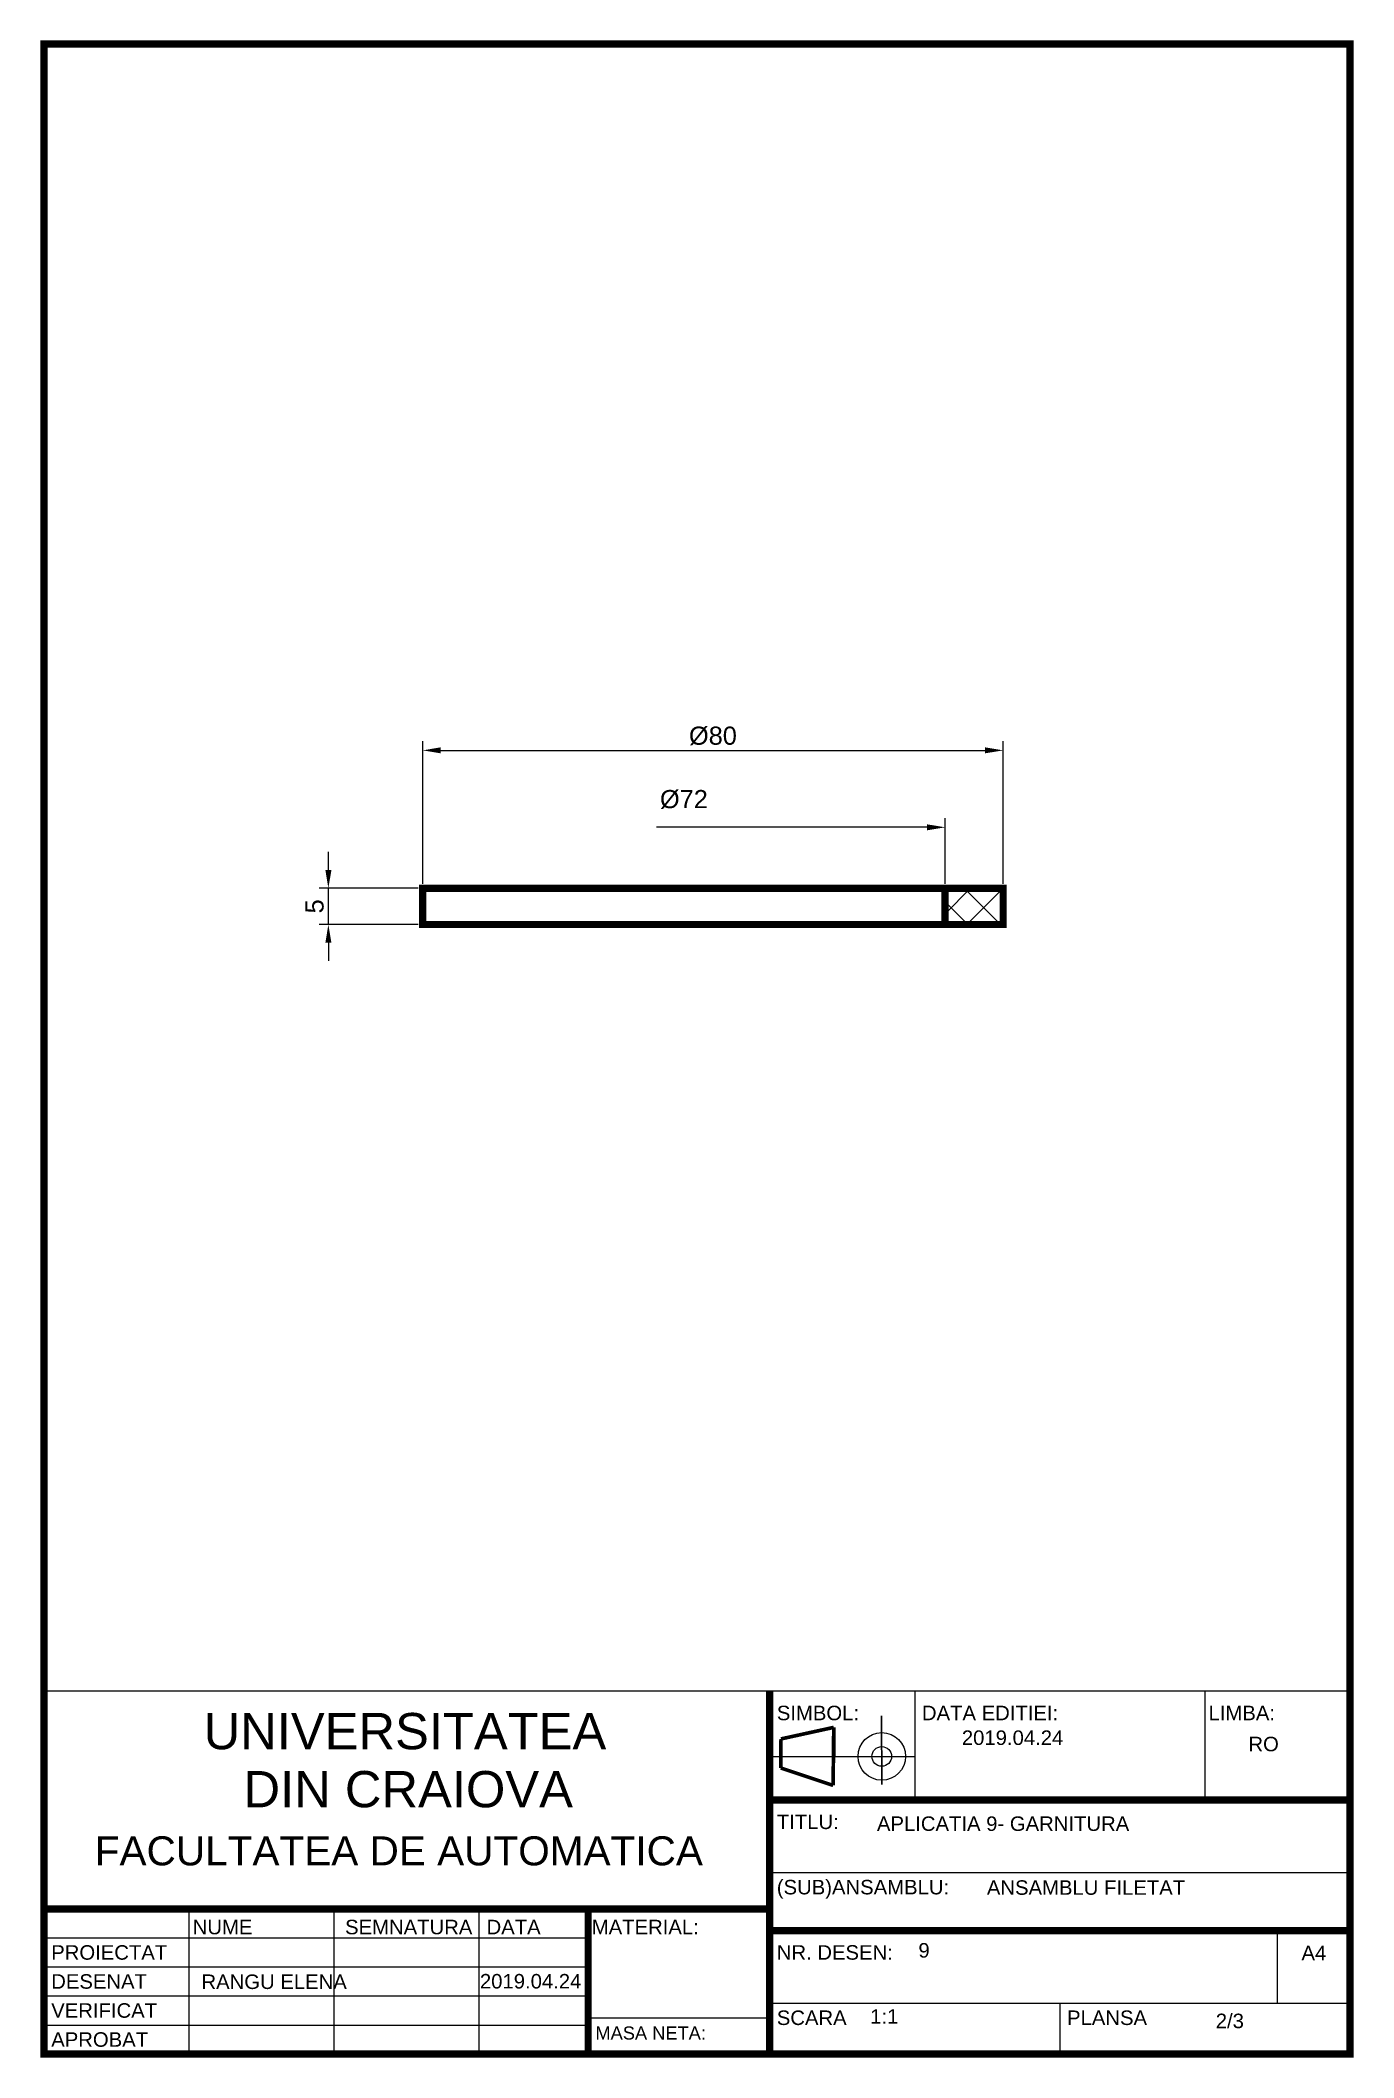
# Model space of a CAD drawing. Header units: millimetres. Extents: x 2973 to 3154, y 1416 to 1694.
import ezdxf

# ---------------------------------------------------------------- set-up
doc = ezdxf.new("R2010")
doc.units = ezdxf.units.MM
doc.linetypes.add('DASHDOT', pattern=[25.4, 12.7, -6.35, 0, -6.35])
doc.styles.add('S1', font='arial.ttf')
doc.styles.get("Standard").update_dxf_attribs({"font": 'arial.ttf'})
doc.dimstyles.new('ISO-25', dxfattribs={"dimtxt": 2.5, "dimasz": 2.5, "dimexe": 1.25, "dimexo": 0.625, "dimtad": 1, "dimtxsty": 'Standard', "dimcen": 2.5, "dimadec": 0, "dimazin": 0, "dimtfac": 1, "dimtmove": 0, "dimatfit": 3, "dimfxl": 1, "dimarcsym": 0})

# ---------------------------------------------------------------- blocks, each defined once
blk = doc.blocks.new('*D25')
at = {"color": 0, "lineweight": -2, "transparency": 16777216}
for p, q in [((3012.82, 1579.42), (3012.82, 1581.92)), ((3025.19, 1576.92), (3011.57, 1576.92)), ((3012.82, 1571.92), (3012.82, 1576.92)), ((3025.19, 1571.92), (3011.57, 1571.92)), ((3012.82, 1569.42), (3012.82, 1566.92))]:
    blk.add_line(p, q, dxfattribs=at)
at = {"color": 0, "transparency": 16777216}
for points in [[(3012.41, 1579.42), (3013.24, 1579.42), (3012.82, 1576.92)], [(3012.41, 1569.42), (3013.24, 1569.42), (3012.82, 1571.92)]]:
    blk.add_solid(points, dxfattribs=at)
at = {"layer": 'Defpoints', "color": 0, "transparency": 16777216}
for p in [(3012.82, 1576.92), (3025.82, 1576.92), (3025.82, 1571.92)]:
    blk.add_point(p, dxfattribs=at)
at = {"color": 0, "transparency": 16777216, "insert": (3010.93, 1574.42), "char_height": 2.5, "attachment_point": 5, "rotation": 90}
blk.add_mtext('5', dxfattribs=at)
blk = doc.blocks.new('*D26')
at = {"color": 0, "lineweight": -2, "transparency": 16777216}
for p, q in [((3025.82, 1577.54), (3025.82, 1597.17)), ((3028.32, 1595.92), (3103.32, 1595.92)), ((3105.82, 1577.54), (3105.82, 1597.17))]:
    blk.add_line(p, q, dxfattribs=at)
at = {"color": 0, "transparency": 16777216}
for points in [[(3028.32, 1596.34), (3028.32, 1595.51), (3025.82, 1595.92)], [(3103.32, 1596.34), (3103.32, 1595.51), (3105.82, 1595.92)]]:
    blk.add_solid(points, dxfattribs=at)
at = {"layer": 'Defpoints', "color": 0, "transparency": 16777216}
for p in [(3105.82, 1595.92), (3025.82, 1576.92), (3105.82, 1576.92)]:
    blk.add_point(p, dxfattribs=at)
at = {"color": 0, "transparency": 16777216, "insert": (3065.82, 1597.9), "char_height": 2.5, "attachment_point": 5}
blk.add_mtext('%%C80', dxfattribs=at)
blk = doc.blocks.new('*D27')
at = {"color": 0, "lineweight": -2, "transparency": 16777216}
for p, q in [((3025.82, 1577.54), (3025.82, 1586.57)), ((3095.32, 1585.32), (3058.05, 1585.32)), ((3097.82, 1577.54), (3097.82, 1586.57))]:
    blk.add_line(p, q, dxfattribs=at)
at = {"color": 0, "transparency": 16777216}
blk.add_solid([(3095.32, 1585.73), (3095.32, 1584.9), (3097.82, 1585.32)], dxfattribs=at)
at = {"layer": 'Defpoints', "color": 0, "transparency": 16777216}
for p in [(3025.82, 1585.32), (3025.82, 1576.92), (3097.82, 1576.92)]:
    blk.add_point(p, dxfattribs=at)
at = {"color": 0, "transparency": 16777216, "insert": (3061.82, 1589.16), "char_height": 2.5, "attachment_point": 5}
blk.add_mtext('%%c72', dxfattribs=at)

msp = doc.modelspace()

# ---------------------------------------------------------------- hatches: boundary and pattern name
h = msp.add_hatch()
h.set_pattern_fill('ANSI37', color=256)
h.set_pattern_definition([(45, (2903.3168, 1374.4194), (-2.245064, 2.245064), []), (135, (2903.3168, 1374.4194), (-2.245064, -2.245064), [])])
h.paths.add_polyline_path([(3097.817, 1576.919), (3097.817, 1571.919), (3105.817, 1571.919), (3105.817, 1576.919)])

# ---------------------------------------------------------------- linework, layer by layer
for p, q in [((3093.625, 1466.266), (3093.625, 1451.266)), ((3133.625, 1466.266), (3133.625, 1451.266)), ((3073.625, 1441.266), (3153.625, 1441.266)), ((2993.625, 1416.266), (2993.625, 1436.266)), ((3013.625, 1416.266), (3013.625, 1436.266)), ((3033.625, 1416.266), (3033.625, 1436.266)), ((2973.625, 1432.266), (3048.625, 1432.266)), ((3143.625, 1423.266), (3143.625, 1433.266)), ((2973.625, 1428.266), (3048.625, 1428.266)), ((2973.625, 1424.266), (3048.625, 1424.266)), ((3048.625, 1421.266), (3073.625, 1421.266)), ((3073.625, 1423.266), (3153.625, 1423.266)), ((3113.625, 1423.266), (3113.625, 1416.266)), ((2973.625, 1420.266), (3048.625, 1420.266))]:
    msp.add_line(p, q)
at = {"linetype": 'DASHDOT'}
msp.add_line((3089.12, 1453.426), (3089.051, 1462.855), dxfattribs=at)
at = {"linetype": 'Continuous'}
for p, q in [((3089.051, 1462.855), (3089.12, 1453.426)), ((3073.625, 1457.28), (3093.625, 1457.28))]:
    msp.add_line(p, q, dxfattribs=at)
at = {"const_width": 1}
msp.add_lwpolyline([(2973.625, 1416.266), (3153.625, 1416.266), (3153.625, 1693.266), (2973.625, 1693.266)], close=True, dxfattribs=at)
for points in [[(3025.817, 1576.919), (3105.817, 1576.919), (3105.817, 1571.919), (3025.817, 1571.919), (3025.817, 1576.919)], [(3097.817, 1571.919), (3097.817, 1576.919)], [(3073.625, 1416.266), (3073.625, 1466.266), (3073.625, 1466.266)], [(3153.625, 1451.266), (3073.625, 1451.266)], [(2973.625, 1436.266), (3073.625, 1436.266)], [(3048.625, 1416.266), (3048.625, 1436.266)], [(3153.625, 1433.266), (3073.625, 1433.266)]]:
    msp.add_lwpolyline(points, dxfattribs=at)
msp.add_lwpolyline([(2973.625, 1416.266), (2973.625, 1416.266), (3153.625, 1416.266), (3153.625, 1466.266), (2973.625, 1466.266)], close=True)
at = {"linetype": 'Continuous', "const_width": 0.5}
for points in [[(3075.201, 1457.689), (3075.201, 1459.689), (3075.169, 1455.689)], [(3075.201, 1459.689), (3082.471, 1461.28)], [(3082.471, 1457.28), (3082.471, 1461.28), (3082.383, 1453.281)], [(3075.169, 1455.689), (3082.383, 1453.281)]]:
    msp.add_lwpolyline(points, dxfattribs=at)
at = {"linetype": 'DASHDOT'}
msp.add_lwpolyline([(3073.625, 1457.28), (3093.625, 1457.28)], dxfattribs=at)
at = {"linetype": 'Continuous'}
for radius in [3.274, 1.353]:
    msp.add_circle((3089.092, 1457.28), radius, dxfattribs=at)

# ---------------------------------------------------------------- texts
at = {"style": 'S1'}
for s, height, p in [('UNIVERSITATEA', 5, (2995.625, 1458.266)), ('SIMBOL:', 2, (3074.625, 1462.266)), ('DATA EDITIEI:', 2, (3094.625, 1462.266)), ('LIMBA:', 2, (3134.125, 1462.266)), ('DIN CRAIOVA', 5, (3001.125, 1450.266)), ('TITLU:', 2, (3074.625, 1447.266)), ('FACULTATEA DE AUTOMATICA', 4, (2980.625, 1442.266)), ('(SUB)ANSAMBLU:', 2, (3074.625, 1438.266)), ('NUME', 2, (2994.125, 1432.766)), ('SEMNATURA', 2, (3015.125, 1432.766)), ('DATA', 2, (3034.625, 1432.766)), ('MATERIAL:', 2, (3049.125, 1432.766)), ('PROIECTAT', 2, (2974.625, 1429.266)), ('NR. DESEN:', 2, (3074.625, 1429.266)), ('DESENAT', 2, (2974.625, 1425.266)), ('VERIFICAT', 2, (2974.625, 1421.266)), ('SCARA', 2, (3074.625, 1420.266)), ('PLANSA', 2, (3114.625, 1420.266)), ('APROBAT', 2, (2974.625, 1417.266)), ('MASA NETA:', 1.8, (3049.625, 1418.266))]:
    msp.add_text(s, height=height, dxfattribs=at).set_placement(p)
for s, p in [('2019.04.24', (3100.126, 1458.858)), ('APLICATIA 9- GARNITURA', (3088.422, 1447.011)), ('ANSAMBLU FILETAT', (3103.576, 1438.207)), ('9', (3094.143, 1429.558)), ('2019.04.24', (3033.707, 1425.297)), ('1:1', (3087.494, 1420.446)), ('2/3', (3135.122, 1419.828))]:
    msp.add_text(s, height=2).set_placement(p)
at = {"linetype": 'Continuous'}
for s, p in [('RO', (3139.622, 1457.988)), ('A4', (3146.933, 1429.193)), ('RANGU ELENA', (2995.335, 1425.228))]:
    msp.add_text(s, height=2, dxfattribs=at).set_placement(p)

# ---------------------------------------------------------------- dimensions: what is measured, and where the dimension line sits
dim = msp.add_linear_dim(base=(3105.817, 1595.924), p1=(3025.817, 1576.919), p2=(3105.817, 1576.919), text='%%C80', dimstyle='ISO-25')
dim.commit()
dim.dimension.update_dxf_attribs({"geometry": '*D26', "text_midpoint": (3065.817, 1597.895)})
dim = msp.add_linear_dim(base=(3025.817, 1585.317), p1=(3097.817, 1576.919), p2=(3025.817, 1576.919), text='%%c72', dimstyle='ISO-25', override={"dimsd2": 1})
dim.commit()
dim.dimension.update_dxf_attribs({"geometry": '*D27', "text_midpoint": (3061.817, 1589.164)})
dim = msp.add_linear_dim(base=(3012.822, 1576.919), p1=(3025.817, 1571.919), p2=(3025.817, 1576.919), angle=90, dimstyle='ISO-25')
dim.commit()
dim.dimension.update_dxf_attribs({"geometry": '*D25', "text_midpoint": (3010.925, 1574.419)})

doc.saveas('drawing.dxf')
